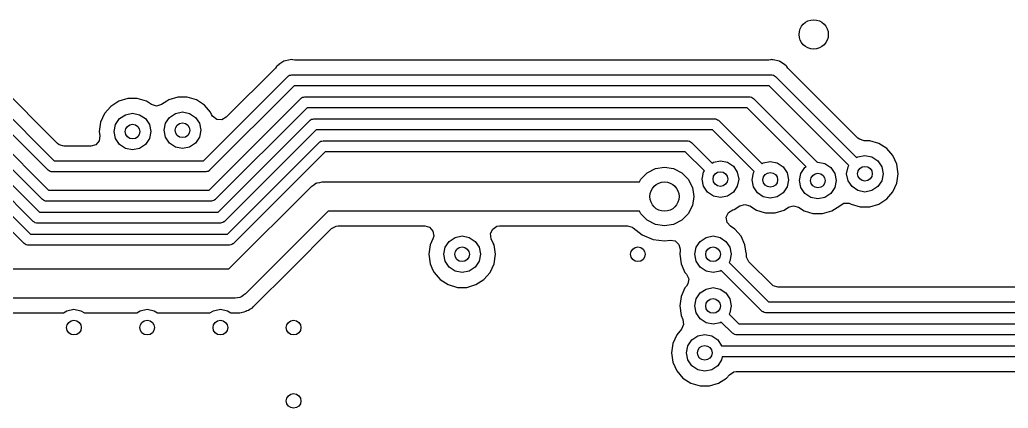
# Model space of a CAD drawing. Extents: x 0.4 to 10.6, y -8.1 to -0.4.
# Drawn here: x 6.349 to 6.88, y -2.169 to -1.961 of the extents above; entities that cross this region are included whole.
import ezdxf

# ---------------------------------------------------------------- set-up
doc = ezdxf.new("R2010")
doc.units = 0
doc.header["$MEASUREMENT"] = 0
doc.layers.add('BLACK', color=7, linetype='CONTINUOUS')

msp = doc.modelspace()

# ---------------------------------------------------------------- linework, layer by layer
at = {"layer": 'BLACK', "linetype": 'CONTINUOUS'}
for p, q in [((6.3692, -2.02709), (6.32865, -1.98654)), ((6.48631, -1.98654), (6.45986, -2.01299)), ((6.48692, -1.9858), (6.48631, -1.98654)), ((6.48726, -1.98529), (6.48692, -1.9858)), ((6.48803, -1.98478), (6.48726, -1.98529)), ((6.48816, -1.98469), (6.48803, -1.98478)), ((6.48919, -1.984), (6.48816, -1.98469)), ((6.48816, -1.98469), (6.48816, -1.98469)), ((6.49085, -1.98289), (6.48919, -1.984)), ((6.48919, -1.984), (6.48919, -1.984)), ((6.49417, -1.98223), (6.49085, -1.98289)), ((6.49085, -1.98289), (6.49085, -1.98289)), ((6.49508, -1.98205), (6.49417, -1.98223)), ((6.49417, -1.98223), (6.49417, -1.98223)), ((6.49568, -1.98217), (6.49508, -1.98205)), ((6.49508, -1.98205), (6.49508, -1.98205)), ((6.49508, -1.98205), (6.49508, -1.98205)), ((6.49663, -1.98226), (6.49568, -1.98217)), ((6.7514, -1.98226), (6.49663, -1.98226)), ((6.75236, -1.98217), (6.7514, -1.98226)), ((6.75295, -1.98205), (6.75236, -1.98217)), ((6.75326, -1.98211), (6.75295, -1.98205)), ((6.75295, -1.98205), (6.75295, -1.98205)), ((6.75385, -1.98223), (6.75326, -1.98211)), ((6.75718, -1.98289), (6.75385, -1.98223)), ((6.75385, -1.98223), (6.75385, -1.98223)), ((6.75742, -1.98305), (6.75718, -1.98289)), ((6.75718, -1.98289), (6.75718, -1.98289)), ((6.75718, -1.98289), (6.75718, -1.98289)), ((6.75884, -1.984), (6.75742, -1.98305)), ((6.76, -1.98478), (6.75884, -1.984)), ((6.76077, -1.98529), (6.76, -1.98478)), ((6.76111, -1.9858), (6.76077, -1.98529)), ((6.76077, -1.98529), (6.76077, -1.98529)), ((6.76172, -1.98654), (6.76111, -1.9858)), ((6.78306, -2.00787), (6.76172, -1.98654)), ((6.32197, -1.99102), (6.36736, -2.03642)), ((6.4476, -2.03642), (6.49299, -1.99102)), ((6.49299, -1.99102), (6.49314, -1.99092)), ((6.49314, -1.99092), (6.49318, -1.99085)), ((6.49318, -1.99085), (6.4933, -1.9908)), ((6.4933, -1.9908), (6.49383, -1.99043)), ((6.49383, -1.99043), (6.49447, -1.99038)), ((6.49447, -1.99038), (6.49508, -1.99016)), ((6.49508, -1.99016), (6.75295, -1.99016)), ((6.75295, -1.99016), (6.75313, -1.99019)), ((6.75313, -1.99019), (6.75321, -1.99017)), ((6.75321, -1.99017), (6.75333, -1.99022)), ((6.75333, -1.99022), (6.75396, -1.99034)), ((6.75396, -1.99034), (6.75446, -1.99075)), ((6.75446, -1.99075), (6.75504, -1.99102)), ((6.75504, -1.99102), (6.79869, -2.03467)), ((6.36405, -2.04146), (6.31866, -1.99606)), ((6.4963, -1.99606), (6.45091, -2.04146)), ((6.75173, -1.99606), (6.4963, -1.99606)), ((6.79452, -2.03885), (6.75173, -1.99606)), ((6.31499, -2.00283), (6.36433, -2.05217)), ((6.4069, -2.00295), (6.40201, -2.00439)), ((6.412, -2.00295), (6.4069, -2.00295)), ((6.4069, -2.00295), (6.4069, -2.00295)), ((6.41689, -2.00439), (6.412, -2.00295)), ((6.412, -2.00295), (6.412, -2.00295)), ((6.43377, -2.00227), (6.42888, -2.0037)), ((6.43887, -2.00227), (6.43377, -2.00227)), ((6.43377, -2.00227), (6.43377, -2.00227)), ((6.44377, -2.0037), (6.43887, -2.00227)), ((6.43887, -2.00227), (6.43887, -2.00227)), ((6.45064, -2.05217), (6.49997, -2.00283)), ((6.49997, -2.00283), (6.50012, -2.00273)), ((6.50012, -2.00273), (6.50016, -2.00266)), ((6.50016, -2.00266), (6.50028, -2.00261)), ((6.50028, -2.00261), (6.50081, -2.00225)), ((6.50081, -2.00225), (6.50145, -2.00219)), ((6.50145, -2.00219), (6.50206, -2.00197)), ((6.50206, -2.00197), (6.74114, -2.00197)), ((6.74114, -2.00197), (6.74132, -2.002)), ((6.74132, -2.002), (6.7414, -2.00198)), ((6.7414, -2.00198), (6.74152, -2.00203)), ((6.74152, -2.00203), (6.74215, -2.00215)), ((6.74215, -2.00215), (6.74265, -2.00256)), ((6.74265, -2.00256), (6.74323, -2.00283)), ((6.74323, -2.00283), (6.7776, -2.03721)), ((6.36101, -2.05721), (6.31168, -2.00787)), ((6.39771, -2.00715), (6.39437, -2.011)), ((6.39999, -2.00569), (6.39771, -2.00715)), ((6.40201, -2.00439), (6.39999, -2.00569)), ((6.40201, -2.00439), (6.40201, -2.00439)), ((6.40201, -2.00439), (6.40201, -2.00439)), ((6.41971, -2.0062), (6.41689, -2.00439)), ((6.41689, -2.00439), (6.41689, -2.00439)), ((6.41689, -2.00439), (6.41689, -2.00439)), ((6.42235, -2.00698), (6.41971, -2.0062)), ((6.42499, -2.0062), (6.42235, -2.00698)), ((6.42781, -2.00439), (6.42499, -2.0062)), ((6.42888, -2.0037), (6.42781, -2.00439)), ((6.42888, -2.0037), (6.42888, -2.0037)), ((6.42888, -2.0037), (6.42888, -2.0037)), ((6.44806, -2.00646), (6.44377, -2.0037)), ((6.44377, -2.0037), (6.44377, -2.0037)), ((6.44377, -2.0037), (6.44377, -2.0037)), ((6.4514, -2.01032), (6.44806, -2.00646)), ((6.50328, -2.00787), (6.45395, -2.05721)), ((6.73992, -2.00787), (6.50328, -2.00787)), ((6.77161, -2.03956), (6.73992, -2.00787)), ((6.79932, -2.02414), (6.78306, -2.00787)), ((6.39437, -2.011), (6.39226, -2.01564)), ((6.39437, -2.011), (6.39437, -2.011)), ((6.40249, -2.01373), (6.40568, -2.0116)), ((6.40568, -2.0116), (6.40945, -2.01085)), ((6.40945, -2.01085), (6.41322, -2.0116)), ((6.41322, -2.0116), (6.41641, -2.01373)), ((6.42723, -2.01624), (6.42936, -2.01304)), ((6.42936, -2.01304), (6.43256, -2.01091)), ((6.43256, -2.01091), (6.43632, -2.01016)), ((6.43632, -2.01016), (6.44009, -2.01091)), ((6.44009, -2.01091), (6.44328, -2.01304)), ((6.44328, -2.01304), (6.44542, -2.01624)), ((6.45197, -2.01157), (6.4514, -2.01032)), ((6.4525, -2.01246), (6.45197, -2.01157)), ((6.4547, -2.01411), (6.4525, -2.01246)), ((6.45986, -2.01299), (6.45745, -2.01431)), ((6.3101, -2.01464), (6.35943, -2.06398)), ((6.39226, -2.01564), (6.39153, -2.02069)), ((6.39961, -2.02069), (6.40036, -2.01692)), ((6.40036, -2.01692), (6.40249, -2.01373)), ((6.41641, -2.01373), (6.41854, -2.01692)), ((6.41854, -2.01692), (6.41929, -2.02069)), ((6.42648, -2.02), (6.42723, -2.01624)), ((6.44542, -2.01624), (6.44617, -2.02)), ((6.45745, -2.01431), (6.4547, -2.01411)), ((6.45553, -2.06398), (6.50486, -2.01464)), ((6.50486, -2.01464), (6.50501, -2.01454)), ((6.50501, -2.01454), (6.50505, -2.01447)), ((6.50505, -2.01447), (6.50517, -2.01443)), ((6.50517, -2.01443), (6.5057, -2.01406)), ((6.5057, -2.01406), (6.50634, -2.014)), ((6.50634, -2.014), (6.50695, -2.01378)), ((6.50695, -2.01378), (6.7224, -2.01378)), ((6.7224, -2.01378), (6.72258, -2.01381)), ((6.72258, -2.01381), (6.72266, -2.01379)), ((6.72266, -2.01379), (6.72278, -2.01385)), ((6.72278, -2.01385), (6.72341, -2.01396)), ((6.72341, -2.01396), (6.72391, -2.01437)), ((6.72391, -2.01437), (6.72449, -2.01464)), ((6.72449, -2.01464), (6.74782, -2.03798)), ((6.35612, -2.06902), (6.30679, -2.01969)), ((6.39185, -2.02295), (6.39146, -2.02567)), ((6.39153, -2.02069), (6.39185, -2.02295)), ((6.40036, -2.02446), (6.39961, -2.02069)), ((6.41929, -2.02069), (6.41854, -2.02446)), ((6.42723, -2.02377), (6.42648, -2.02)), ((6.42936, -2.02696), (6.42723, -2.02377)), ((6.44542, -2.02377), (6.44328, -2.02696)), ((6.44617, -2.02), (6.44542, -2.02377)), ((6.50817, -2.01969), (6.45884, -2.06902)), ((6.72118, -2.01969), (6.50817, -2.01969)), ((6.74365, -2.04215), (6.72118, -2.01969)), ((6.80014, -2.0248), (6.79932, -2.02414)), ((6.30521, -2.02646), (6.35454, -2.07579)), ((6.37002, -2.02775), (6.3692, -2.02709)), ((6.37266, -2.02852), (6.37002, -2.02775)), ((6.38702, -2.02852), (6.37266, -2.02852)), ((6.38966, -2.02775), (6.38702, -2.02852)), ((6.39146, -2.02567), (6.38966, -2.02775)), ((6.40249, -2.02765), (6.40036, -2.02446)), ((6.40568, -2.02978), (6.40249, -2.02765)), ((6.41641, -2.02765), (6.41322, -2.02978)), ((6.41854, -2.02446), (6.41641, -2.02765)), ((6.43256, -2.0291), (6.42936, -2.02696)), ((6.43632, -2.02985), (6.43256, -2.0291)), ((6.44009, -2.0291), (6.43632, -2.02985)), ((6.44328, -2.02696), (6.44009, -2.0291)), ((6.46042, -2.07579), (6.50975, -2.02646)), ((6.50975, -2.02646), (6.5099, -2.02635)), ((6.5099, -2.02635), (6.50994, -2.02628)), ((6.50994, -2.02628), (6.51006, -2.02624)), ((6.51006, -2.02624), (6.51059, -2.02587)), ((6.51059, -2.02587), (6.51123, -2.02581)), ((6.51123, -2.02581), (6.51184, -2.02559)), ((6.51184, -2.02559), (6.70779, -2.02559)), ((6.70779, -2.02559), (6.70797, -2.02562)), ((6.70797, -2.02562), (6.70805, -2.0256)), ((6.70805, -2.0256), (6.70817, -2.02566)), ((6.70817, -2.02566), (6.7088, -2.02577)), ((6.7088, -2.02577), (6.7093, -2.02618)), ((6.7093, -2.02618), (6.70988, -2.02646)), ((6.70988, -2.02646), (6.721, -2.03757)), ((6.80277, -2.02557), (6.80014, -2.0248)), ((6.8057, -2.02557), (6.80277, -2.02557)), ((6.81059, -2.02701), (6.8057, -2.02557)), ((6.8057, -2.02557), (6.8057, -2.02557)), ((6.81488, -2.02977), (6.81059, -2.02701)), ((6.81059, -2.02701), (6.81059, -2.02701)), ((6.81059, -2.02701), (6.81059, -2.02701)), ((6.35123, -2.08083), (6.3019, -2.0315)), ((6.40945, -2.03053), (6.40568, -2.02978)), ((6.41322, -2.02978), (6.40945, -2.03053)), ((6.51306, -2.0315), (6.46373, -2.08083)), ((6.70657, -2.0315), (6.51306, -2.0315)), ((6.71682, -2.04175), (6.70657, -2.0315)), ((6.79869, -2.03467), (6.79938, -2.03421)), ((6.79938, -2.03421), (6.80315, -2.03346)), ((6.80315, -2.03346), (6.80692, -2.03421)), ((6.80692, -2.03421), (6.81011, -2.03635)), ((6.81822, -2.03362), (6.81488, -2.02977)), ((6.82034, -2.03826), (6.81822, -2.03362)), ((6.36736, -2.03642), (6.4476, -2.03642)), ((6.69054, -2.04059), (6.6954, -2.03982)), ((6.6954, -2.03982), (6.70027, -2.04059)), ((6.721, -2.03757), (6.72169, -2.03711)), ((6.72169, -2.03711), (6.72545, -2.03636)), ((6.72545, -2.03636), (6.72922, -2.03711)), ((6.72922, -2.03711), (6.73241, -2.03924)), ((6.73241, -2.03924), (6.73455, -2.04243)), ((6.74782, -2.03798), (6.74851, -2.03752)), ((6.74851, -2.03752), (6.75228, -2.03677)), ((6.75228, -2.03677), (6.75605, -2.03752)), ((6.75605, -2.03752), (6.75924, -2.03965)), ((6.75924, -2.03965), (6.76137, -2.04284)), ((6.76875, -2.04324), (6.77089, -2.04004)), ((6.77089, -2.04004), (6.77161, -2.03956)), ((6.7776, -2.03721), (6.77785, -2.03716)), ((6.77785, -2.03716), (6.78161, -2.03791)), ((6.78161, -2.03791), (6.78481, -2.04004)), ((6.78481, -2.04004), (6.78694, -2.04324)), ((6.79331, -2.04331), (6.79406, -2.03954)), ((6.79406, -2.03954), (6.79452, -2.03885)), ((6.81011, -2.03635), (6.81224, -2.03954)), ((6.81224, -2.03954), (6.81299, -2.04331)), ((6.82107, -2.04331), (6.82034, -2.03826)), ((6.36464, -2.04173), (6.36405, -2.04146)), ((6.36513, -2.04214), (6.36464, -2.04173)), ((6.36577, -2.04226), (6.36513, -2.04214)), ((6.36588, -2.04231), (6.36577, -2.04226)), ((6.36596, -2.04229), (6.36588, -2.04231)), ((6.36614, -2.04232), (6.36596, -2.04229)), ((6.44882, -2.04232), (6.36614, -2.04232)), ((6.44942, -2.0421), (6.44882, -2.04232)), ((6.45007, -2.04205), (6.44942, -2.0421)), ((6.45059, -2.04168), (6.45007, -2.04205)), ((6.45072, -2.04163), (6.45059, -2.04168)), ((6.45076, -2.04156), (6.45072, -2.04163)), ((6.45091, -2.04146), (6.45076, -2.04156)), ((6.68266, -2.04631), (6.68615, -2.04283)), ((6.68615, -2.04283), (6.69054, -2.04059)), ((6.70027, -2.04059), (6.70466, -2.04283)), ((6.70466, -2.04283), (6.70814, -2.04631)), ((6.71561, -2.0462), (6.71636, -2.04243)), ((6.71636, -2.04243), (6.71682, -2.04175)), ((6.73455, -2.04243), (6.73529, -2.0462)), ((6.74244, -2.04661), (6.74319, -2.04284)), ((6.74319, -2.04284), (6.74365, -2.04215)), ((6.76137, -2.04284), (6.76212, -2.04661)), ((6.768, -2.047), (6.76875, -2.04324)), ((6.78694, -2.04324), (6.78769, -2.047)), ((6.79406, -2.04707), (6.79331, -2.04331)), ((6.81299, -2.04331), (6.81224, -2.04707)), ((6.82034, -2.04836), (6.82107, -2.04331)), ((6.46131, -2.09449), (6.50579, -2.05)), ((6.50579, -2.05), (6.50691, -2.0493)), ((6.50691, -2.0493), (6.50794, -2.04848)), ((6.50794, -2.04848), (6.50838, -2.04838)), ((6.50838, -2.04838), (6.50876, -2.04814)), ((6.50876, -2.04814), (6.51007, -2.04799)), ((6.51007, -2.04799), (6.51136, -2.0477)), ((6.51136, -2.0477), (6.68196, -2.0477)), ((6.68196, -2.0477), (6.68266, -2.04631)), ((6.70814, -2.04631), (6.71038, -2.0507)), ((6.71038, -2.0507), (6.71115, -2.05557)), ((6.71636, -2.04997), (6.71561, -2.0462)), ((6.71849, -2.05316), (6.71636, -2.04997)), ((6.73455, -2.04997), (6.73241, -2.05316)), ((6.73529, -2.0462), (6.73455, -2.04997)), ((6.74319, -2.05038), (6.74244, -2.04661)), ((6.74532, -2.05357), (6.74319, -2.05038)), ((6.76137, -2.05038), (6.75924, -2.05357)), ((6.76212, -2.04661), (6.76137, -2.05038)), ((6.76875, -2.05077), (6.768, -2.047)), ((6.77089, -2.05396), (6.76875, -2.05077)), ((6.78694, -2.05077), (6.78481, -2.05396)), ((6.78769, -2.047), (6.78694, -2.05077)), ((6.79619, -2.05027), (6.79406, -2.04707)), ((6.79938, -2.0524), (6.79619, -2.05027)), ((6.81011, -2.05027), (6.80692, -2.0524)), ((6.81224, -2.04707), (6.81011, -2.05027)), ((6.81822, -2.05299), (6.82034, -2.04836)), ((6.36433, -2.05217), (6.45064, -2.05217)), ((6.71115, -2.05557), (6.71038, -2.06044)), ((6.72169, -2.05529), (6.71849, -2.05316)), ((6.72545, -2.05604), (6.72169, -2.05529)), ((6.72922, -2.05529), (6.72545, -2.05604)), ((6.73241, -2.05316), (6.72922, -2.05529)), ((6.74851, -2.0557), (6.74532, -2.05357)), ((6.75228, -2.05645), (6.74851, -2.0557)), ((6.75605, -2.0557), (6.75228, -2.05645)), ((6.75924, -2.05357), (6.75605, -2.0557)), ((6.77408, -2.0561), (6.77089, -2.05396)), ((6.77785, -2.05685), (6.77408, -2.0561)), ((6.78161, -2.0561), (6.77785, -2.05685)), ((6.78481, -2.05396), (6.78161, -2.0561)), ((6.80315, -2.05315), (6.79938, -2.0524)), ((6.80692, -2.0524), (6.80315, -2.05315)), ((6.81488, -2.05685), (6.81822, -2.05299)), ((6.3616, -2.05748), (6.36101, -2.05721)), ((6.36209, -2.05789), (6.3616, -2.05748)), ((6.36273, -2.058), (6.36209, -2.05789)), ((6.36284, -2.05806), (6.36273, -2.058)), ((6.36292, -2.05804), (6.36284, -2.05806)), ((6.3631, -2.05807), (6.36292, -2.05804)), ((6.45186, -2.05807), (6.3631, -2.05807)), ((6.45246, -2.05785), (6.45186, -2.05807)), ((6.45311, -2.05779), (6.45246, -2.05785)), ((6.45363, -2.05742), (6.45311, -2.05779)), ((6.45376, -2.05738), (6.45363, -2.05742)), ((6.4538, -2.05731), (6.45376, -2.05738)), ((6.45395, -2.05721), (6.4538, -2.05731)), ((6.71038, -2.06044), (6.70814, -2.06483)), ((6.7329, -2.0625), (6.73591, -2.06056)), ((6.73591, -2.06056), (6.73855, -2.05979)), ((6.73855, -2.05979), (6.74119, -2.06056)), ((6.74119, -2.06056), (6.74484, -2.06291)), ((6.75972, -2.06291), (6.76212, -2.06137)), ((6.76212, -2.06137), (6.76476, -2.06059)), ((6.76476, -2.06059), (6.7674, -2.06137)), ((6.7674, -2.06137), (6.7704, -2.0633)), ((6.78529, -2.0633), (6.78958, -2.06054)), ((6.78958, -2.06054), (6.78985, -2.06032)), ((6.78958, -2.06054), (6.78958, -2.06054)), ((6.78985, -2.06032), (6.78989, -2.06037)), ((6.78989, -2.06037), (6.79184, -2.05912)), ((6.79184, -2.05912), (6.79459, -2.05912)), ((6.79459, -2.05912), (6.79538, -2.05948)), ((6.79538, -2.05948), (6.79539, -2.05946)), ((6.79539, -2.05946), (6.79571, -2.05961)), ((6.79571, -2.05961), (6.8006, -2.06104)), ((6.8006, -2.06104), (6.8006, -2.06104)), ((6.8006, -2.06104), (6.8006, -2.06104)), ((6.8006, -2.06104), (6.8057, -2.06104)), ((6.8057, -2.06104), (6.81059, -2.05961)), ((6.8057, -2.06104), (6.8057, -2.06104)), ((6.81059, -2.05961), (6.81488, -2.05685)), ((6.35943, -2.06398), (6.45553, -2.06398)), ((6.51462, -2.06344), (6.47013, -2.10793)), ((6.68196, -2.06344), (6.51462, -2.06344)), ((6.68266, -2.06483), (6.68196, -2.06344)), ((6.68615, -2.06831), (6.68266, -2.06483)), ((6.70814, -2.06483), (6.70466, -2.06831)), ((6.72862, -2.06673), (6.72976, -2.06423)), ((6.72901, -2.06945), (6.72862, -2.06673)), ((6.72976, -2.06423), (6.73208, -2.06274)), ((6.73208, -2.06274), (6.7329, -2.0625)), ((6.73208, -2.06274), (6.73208, -2.06274)), ((6.74484, -2.06291), (6.74484, -2.06291)), ((6.74484, -2.06291), (6.74484, -2.06291)), ((6.74484, -2.06291), (6.74891, -2.06411)), ((6.74891, -2.06411), (6.74968, -2.06433)), ((6.74968, -2.06433), (6.74973, -2.06435)), ((6.74973, -2.06435), (6.74973, -2.06435)), ((6.74973, -2.06435), (6.74973, -2.06435)), ((6.74973, -2.06435), (6.75483, -2.06435)), ((6.75483, -2.06435), (6.75972, -2.06291)), ((6.75483, -2.06435), (6.75483, -2.06435)), ((6.7704, -2.0633), (6.77515, -2.0647)), ((6.77515, -2.0647), (6.7753, -2.06474)), ((6.7753, -2.06474), (6.7753, -2.06474)), ((6.7753, -2.06474), (6.7753, -2.06474)), ((6.7753, -2.06474), (6.7804, -2.06474)), ((6.7804, -2.06474), (6.78529, -2.0633)), ((6.7804, -2.06474), (6.7804, -2.06474)), ((6.35671, -2.06929), (6.35612, -2.06902)), ((6.3572, -2.0697), (6.35671, -2.06929)), ((6.35783, -2.06982), (6.3572, -2.0697)), ((6.35795, -2.06987), (6.35783, -2.06982)), ((6.35803, -2.06985), (6.35795, -2.06987)), ((6.35821, -2.06988), (6.35803, -2.06985)), ((6.45675, -2.06988), (6.35821, -2.06988)), ((6.45736, -2.06966), (6.45675, -2.06988)), ((6.458, -2.06961), (6.45736, -2.06966)), ((6.45853, -2.06924), (6.458, -2.06961)), ((6.45865, -2.06919), (6.45853, -2.06924)), ((6.45869, -2.06912), (6.45865, -2.06919)), ((6.45884, -2.06902), (6.45869, -2.06912)), ((6.51646, -2.07277), (6.51888, -2.07145)), ((6.51888, -2.07145), (6.51991, -2.07134)), ((6.51991, -2.07134), (6.5665, -2.07134)), ((6.5665, -2.07134), (6.56914, -2.07211)), ((6.56914, -2.07211), (6.57094, -2.07419)), ((6.60304, -2.07302), (6.60536, -2.07154)), ((6.60536, -2.07154), (6.60673, -2.07134)), ((6.60673, -2.07134), (6.67546, -2.07134)), ((6.67546, -2.07134), (6.6781, -2.07211)), ((6.6781, -2.07211), (6.67843, -2.07235)), ((6.69054, -2.07055), (6.68615, -2.06831)), ((6.6954, -2.07132), (6.69054, -2.07055)), ((6.70027, -2.07055), (6.6954, -2.07132)), ((6.70466, -2.06831), (6.70027, -2.07055)), ((6.73081, -2.07153), (6.72901, -2.06945)), ((6.73321, -2.07307), (6.73081, -2.07153)), ((6.35454, -2.07579), (6.46042, -2.07579)), ((6.49472, -2.09451), (6.51646, -2.07277)), ((6.57094, -2.07419), (6.57133, -2.07691)), ((6.57133, -2.07691), (6.57094, -2.07825)), ((6.58285, -2.07752), (6.58661, -2.07677)), ((6.58661, -2.07677), (6.59038, -2.07752)), ((6.6019, -2.07552), (6.60304, -2.07302)), ((6.60229, -2.07825), (6.6019, -2.07552)), ((6.67843, -2.07235), (6.67854, -2.07243)), ((6.67854, -2.07243), (6.67854, -2.07243)), ((6.67854, -2.07243), (6.68348, -2.07622)), ((6.68348, -2.07622), (6.68923, -2.0786)), ((6.71771, -2.07752), (6.72148, -2.07677)), ((6.72148, -2.07677), (6.72524, -2.07752)), ((6.73655, -2.07693), (6.73321, -2.07307)), ((6.73867, -2.08157), (6.73655, -2.07693)), ((6.35181, -2.0811), (6.35123, -2.08083)), ((6.35231, -2.08151), (6.35181, -2.0811)), ((6.35294, -2.08163), (6.35231, -2.08151)), ((6.35306, -2.08168), (6.35294, -2.08163)), ((6.35314, -2.08166), (6.35306, -2.08168)), ((6.35332, -2.08169), (6.35314, -2.08166)), ((6.46164, -2.08169), (6.35332, -2.08169)), ((6.46225, -2.08147), (6.46164, -2.08169)), ((6.46289, -2.08142), (6.46225, -2.08147)), ((6.46342, -2.08105), (6.46289, -2.08142)), ((6.46354, -2.081), (6.46342, -2.08105)), ((6.46358, -2.08093), (6.46354, -2.081)), ((6.46373, -2.08083), (6.46358, -2.08093)), ((6.56942, -2.08157), (6.5687, -2.08661)), ((6.57094, -2.07825), (6.56942, -2.08157)), ((6.57752, -2.08285), (6.57965, -2.07965)), ((6.57965, -2.07965), (6.58285, -2.07752)), ((6.59038, -2.07752), (6.59357, -2.07965)), ((6.59357, -2.07965), (6.59571, -2.08285)), ((6.60338, -2.08062), (6.60229, -2.07825)), ((6.60381, -2.08157), (6.60338, -2.08062)), ((6.60453, -2.08661), (6.60381, -2.08157)), ((6.68923, -2.0786), (6.69232, -2.07901)), ((6.69232, -2.07901), (6.6954, -2.07942)), ((6.6954, -2.07942), (6.69838, -2.07902)), ((6.6954, -2.07942), (6.6954, -2.07942)), ((6.6954, -2.07942), (6.6954, -2.07942)), ((6.69838, -2.07902), (6.7011, -2.07945)), ((6.7011, -2.07945), (6.70316, -2.08127)), ((6.70316, -2.08127), (6.7039, -2.08392)), ((6.71238, -2.08285), (6.71452, -2.07965)), ((6.71452, -2.07965), (6.71771, -2.07752)), ((6.72524, -2.07752), (6.72844, -2.07965)), ((6.72844, -2.07965), (6.73057, -2.08285)), ((6.73915, -2.08488), (6.73867, -2.08157)), ((6.5687, -2.08661), (6.56942, -2.09166)), ((6.57677, -2.08661), (6.57752, -2.08285)), ((6.57752, -2.09038), (6.57677, -2.08661)), ((6.59571, -2.08285), (6.59646, -2.08661)), ((6.59646, -2.08661), (6.59571, -2.09038)), ((6.60381, -2.09166), (6.60453, -2.08661)), ((6.70385, -2.08456), (6.70356, -2.08661)), ((6.70356, -2.08661), (6.70428, -2.09166)), ((6.7039, -2.08392), (6.70385, -2.08456)), ((6.71163, -2.08661), (6.71238, -2.08285)), ((6.71238, -2.09038), (6.71163, -2.08661)), ((6.73057, -2.08285), (6.73132, -2.08661)), ((6.73132, -2.08661), (6.73057, -2.09038)), ((6.7394, -2.08661), (6.73915, -2.08488)), ((6.7394, -2.08696), (6.7394, -2.08661)), ((6.73944, -2.08696), (6.7394, -2.08696)), ((6.73948, -2.08818), (6.73944, -2.08696)), ((6.56942, -2.09166), (6.57096, -2.09504)), ((6.57965, -2.09357), (6.57752, -2.09038)), ((6.59571, -2.09038), (6.59357, -2.09357)), ((6.60169, -2.0963), (6.60381, -2.09166)), ((6.70428, -2.09166), (6.70583, -2.09504)), ((6.71452, -2.09357), (6.71238, -2.09038)), ((6.73057, -2.09038), (6.73011, -2.09107)), ((6.73011, -2.09107), (6.75124, -2.1122)), ((6.7408, -2.0906), (6.73948, -2.08818)), ((6.75308, -2.10288), (6.7408, -2.0906)), ((6.28482, -2.09449), (6.46131, -2.09449)), ((6.47456, -2.11467), (6.49472, -2.09451)), ((6.57096, -2.09504), (6.57154, -2.0963)), ((6.57154, -2.0963), (6.57488, -2.10016)), ((6.58285, -2.09571), (6.57965, -2.09357)), ((6.58661, -2.09646), (6.58285, -2.09571)), ((6.59038, -2.09571), (6.58661, -2.09646)), ((6.59357, -2.09357), (6.59038, -2.09571)), ((6.59835, -2.10016), (6.60169, -2.0963)), ((6.70583, -2.09504), (6.7064, -2.0963)), ((6.7064, -2.0963), (6.70655, -2.09648)), ((6.70655, -2.09648), (6.70726, -2.09729)), ((6.70726, -2.09729), (6.7084, -2.09979)), ((6.71771, -2.09571), (6.71452, -2.09357)), ((6.72148, -2.09646), (6.71771, -2.09571)), ((6.72524, -2.09571), (6.72148, -2.09646)), ((6.72593, -2.09525), (6.72524, -2.09571)), ((6.74793, -2.11725), (6.72593, -2.09525)), ((6.57488, -2.10016), (6.57917, -2.10291)), ((6.57917, -2.10291), (6.58406, -2.10435)), ((6.58916, -2.10435), (6.59406, -2.10291)), ((6.59406, -2.10291), (6.59835, -2.10016)), ((6.70726, -2.10368), (6.7064, -2.10467)), ((6.70801, -2.10251), (6.70726, -2.10368)), ((6.7084, -2.09979), (6.70801, -2.10251)), ((6.7539, -2.10354), (6.75308, -2.10288)), ((6.75653, -2.10431), (6.7539, -2.10354)), ((6.46902, -2.10863), (6.46798, -2.10946)), ((6.47013, -2.10793), (6.46902, -2.10863)), ((6.58406, -2.10435), (6.58406, -2.10435)), ((6.58406, -2.10435), (6.58406, -2.10435)), ((6.58406, -2.10435), (6.58916, -2.10435)), ((6.58916, -2.10435), (6.58916, -2.10435)), ((6.70428, -2.10931), (6.70356, -2.11435)), ((6.7064, -2.10467), (6.70428, -2.10931)), ((6.7064, -2.10467), (6.7064, -2.10467)), ((6.71238, -2.11059), (6.71452, -2.10739)), ((6.71452, -2.10739), (6.71771, -2.10526)), ((6.71771, -2.10526), (6.72148, -2.10451)), ((6.72148, -2.10451), (6.72524, -2.10526)), ((6.72524, -2.10526), (6.72844, -2.10739)), ((6.72844, -2.10739), (6.73057, -2.11059)), ((6.93737, -2.10431), (6.75653, -2.10431)), ((6.46457, -2.11024), (6.28155, -2.11024)), ((6.46585, -2.10994), (6.46457, -2.11024)), ((6.46717, -2.10979), (6.46585, -2.10994)), ((6.46755, -2.10956), (6.46717, -2.10979)), ((6.46798, -2.10946), (6.46755, -2.10956)), ((6.70356, -2.11435), (6.70428, -2.1194)), ((6.71163, -2.11435), (6.71238, -2.11059)), ((6.71238, -2.11812), (6.71163, -2.11435)), ((6.73057, -2.11059), (6.73132, -2.11435)), ((6.73132, -2.11435), (6.73057, -2.11812)), ((6.75124, -2.1122), (7.30807, -2.1122)), ((6.3442, -2.11813), (6.37233, -2.11813)), ((6.37233, -2.11813), (6.37419, -2.11689)), ((6.37419, -2.11689), (6.37795, -2.11614)), ((6.37795, -2.11614), (6.38172, -2.11689)), ((6.38172, -2.11689), (6.38357, -2.11813)), ((6.38357, -2.11813), (6.4117, -2.11813)), ((6.4117, -2.11813), (6.41356, -2.11689)), ((6.41356, -2.11689), (6.41732, -2.11614)), ((6.41732, -2.11614), (6.42109, -2.11689)), ((6.42109, -2.11689), (6.42294, -2.11813)), ((6.42294, -2.11813), (6.45107, -2.11813)), ((6.45107, -2.11813), (6.45293, -2.11689)), ((6.45293, -2.11689), (6.45669, -2.11614)), ((6.45669, -2.11614), (6.46046, -2.11689)), ((6.46046, -2.11689), (6.46231, -2.11813)), ((6.46231, -2.11813), (6.46706, -2.11813)), ((6.46706, -2.11813), (6.46789, -2.11786)), ((6.46706, -2.11813), (6.46706, -2.11813)), ((6.46789, -2.11786), (6.46864, -2.11768)), ((6.46864, -2.11768), (6.4695, -2.11755)), ((6.4695, -2.11755), (6.47028, -2.11715)), ((6.47028, -2.11715), (6.47098, -2.11686)), ((6.47098, -2.11686), (6.47181, -2.11659)), ((6.47181, -2.11659), (6.47252, -2.11607)), ((6.47252, -2.11607), (6.47317, -2.11567)), ((6.47317, -2.11567), (6.47395, -2.11528)), ((6.47395, -2.11528), (6.47456, -2.11467)), ((6.47456, -2.11467), (6.47456, -2.11467)), ((6.70428, -2.1194), (6.7053, -2.12164)), ((6.71452, -2.12131), (6.71238, -2.11812)), ((6.73057, -2.11812), (6.73011, -2.11881)), ((6.73011, -2.11881), (6.73531, -2.12402)), ((6.74852, -2.11752), (6.74793, -2.11725)), ((6.74901, -2.11793), (6.74852, -2.11752)), ((6.74964, -2.11804), (6.74901, -2.11793)), ((6.74976, -2.1181), (6.74964, -2.11804)), ((6.74984, -2.11808), (6.74976, -2.1181)), ((6.75002, -2.11811), (6.74984, -2.11808)), ((7.30685, -2.11811), (6.75002, -2.11811)), ((6.7057, -2.12436), (6.70455, -2.12686)), ((6.7053, -2.12164), (6.7057, -2.12436)), ((6.71771, -2.12345), (6.71452, -2.12131)), ((6.72148, -2.1242), (6.71771, -2.12345)), ((6.72524, -2.12345), (6.72148, -2.1242)), ((6.72593, -2.12299), (6.72524, -2.12345)), ((6.732, -2.12906), (6.72593, -2.12299)), ((6.73531, -2.12402), (7.27992, -2.12402)), ((6.70196, -2.12985), (6.69984, -2.13449)), ((6.70455, -2.12686), (6.70196, -2.12985)), ((6.70196, -2.12985), (6.70196, -2.12985)), ((6.71008, -2.13258), (6.71327, -2.13044)), ((6.71327, -2.13044), (6.71704, -2.12969)), ((6.71704, -2.12969), (6.7208, -2.13044)), ((6.7208, -2.13044), (6.724, -2.13258)), ((6.73259, -2.12933), (6.732, -2.12906)), ((6.73308, -2.12974), (6.73259, -2.12933)), ((6.73372, -2.12986), (6.73308, -2.12974)), ((6.73383, -2.12991), (6.73372, -2.12986)), ((6.73391, -2.12989), (6.73383, -2.12991)), ((6.73409, -2.12992), (6.73391, -2.12989)), ((7.2787, -2.12992), (6.73409, -2.12992)), ((6.69984, -2.13449), (6.69912, -2.13954)), ((6.70719, -2.13954), (6.70794, -2.13577)), ((6.70794, -2.13577), (6.71008, -2.13258)), ((6.724, -2.13258), (6.72613, -2.13577)), ((6.72613, -2.13577), (6.72614, -2.13583)), ((6.72614, -2.13583), (7.25591, -2.13583)), ((6.69912, -2.13954), (6.69984, -2.14458)), ((6.70794, -2.1433), (6.70719, -2.13954)), ((6.69984, -2.14458), (6.70196, -2.14922)), ((6.71008, -2.1465), (6.70794, -2.1433)), ((6.71327, -2.14863), (6.71008, -2.1465)), ((6.724, -2.1465), (6.7208, -2.14863)), ((6.72613, -2.1433), (6.724, -2.1465)), ((6.72644, -2.14173), (6.72613, -2.1433)), ((7.25468, -2.14173), (6.72644, -2.14173)), ((6.70196, -2.14922), (6.70196, -2.14922)), ((6.70196, -2.14922), (6.7053, -2.15308)), ((6.71704, -2.14938), (6.71327, -2.14863)), ((6.7208, -2.14863), (6.71704, -2.14938)), ((6.72877, -2.15308), (6.7303, -2.15131)), ((6.7303, -2.15131), (6.73262, -2.14982)), ((6.73262, -2.14982), (6.73399, -2.14963)), ((6.73399, -2.14963), (7.24939, -2.14963)), ((6.7053, -2.15308), (6.70959, -2.15584)), ((6.70959, -2.15584), (6.71338, -2.15695)), ((6.71338, -2.15695), (6.71449, -2.15727)), ((6.71959, -2.15727), (6.72448, -2.15584)), ((6.72448, -2.15584), (6.72877, -2.15308)), ((6.71449, -2.15727), (6.71449, -2.15727)), ((6.71449, -2.15727), (6.71449, -2.15727)), ((6.71449, -2.15727), (6.71959, -2.15727)), ((6.71959, -2.15727), (6.71959, -2.15727))]:
    msp.add_line(p, q, dxfattribs=at)
at = {"layer": 'BLACK'}
for centre, radius in [((6.77559, -1.9685), 0.00787), ((6.40945, -2.02069), 0.00394), ((6.43632, -2.02), 0.00394), ((6.80315, -2.04331), 0.00394), ((6.72545, -2.0462), 0.00394), ((6.75228, -2.04661), 0.00394), ((6.77785, -2.047), 0.00394), ((6.6954, -2.05557), 0.00787), ((6.58661, -2.08661), 0.00394), ((6.6811, -2.08661), 0.00394), ((6.72148, -2.08661), 0.00394), ((6.72148, -2.11435), 0.00394), ((6.37795, -2.12598), 0.00394), ((6.41732, -2.12598), 0.00394), ((6.45669, -2.12598), 0.00394), ((6.49606, -2.12598), 0.00394), ((6.71704, -2.13954), 0.00394), ((6.49606, -2.16535), 0.00394)]:
    msp.add_circle(centre, radius, dxfattribs=at)

doc.saveas('drawing.dxf')
